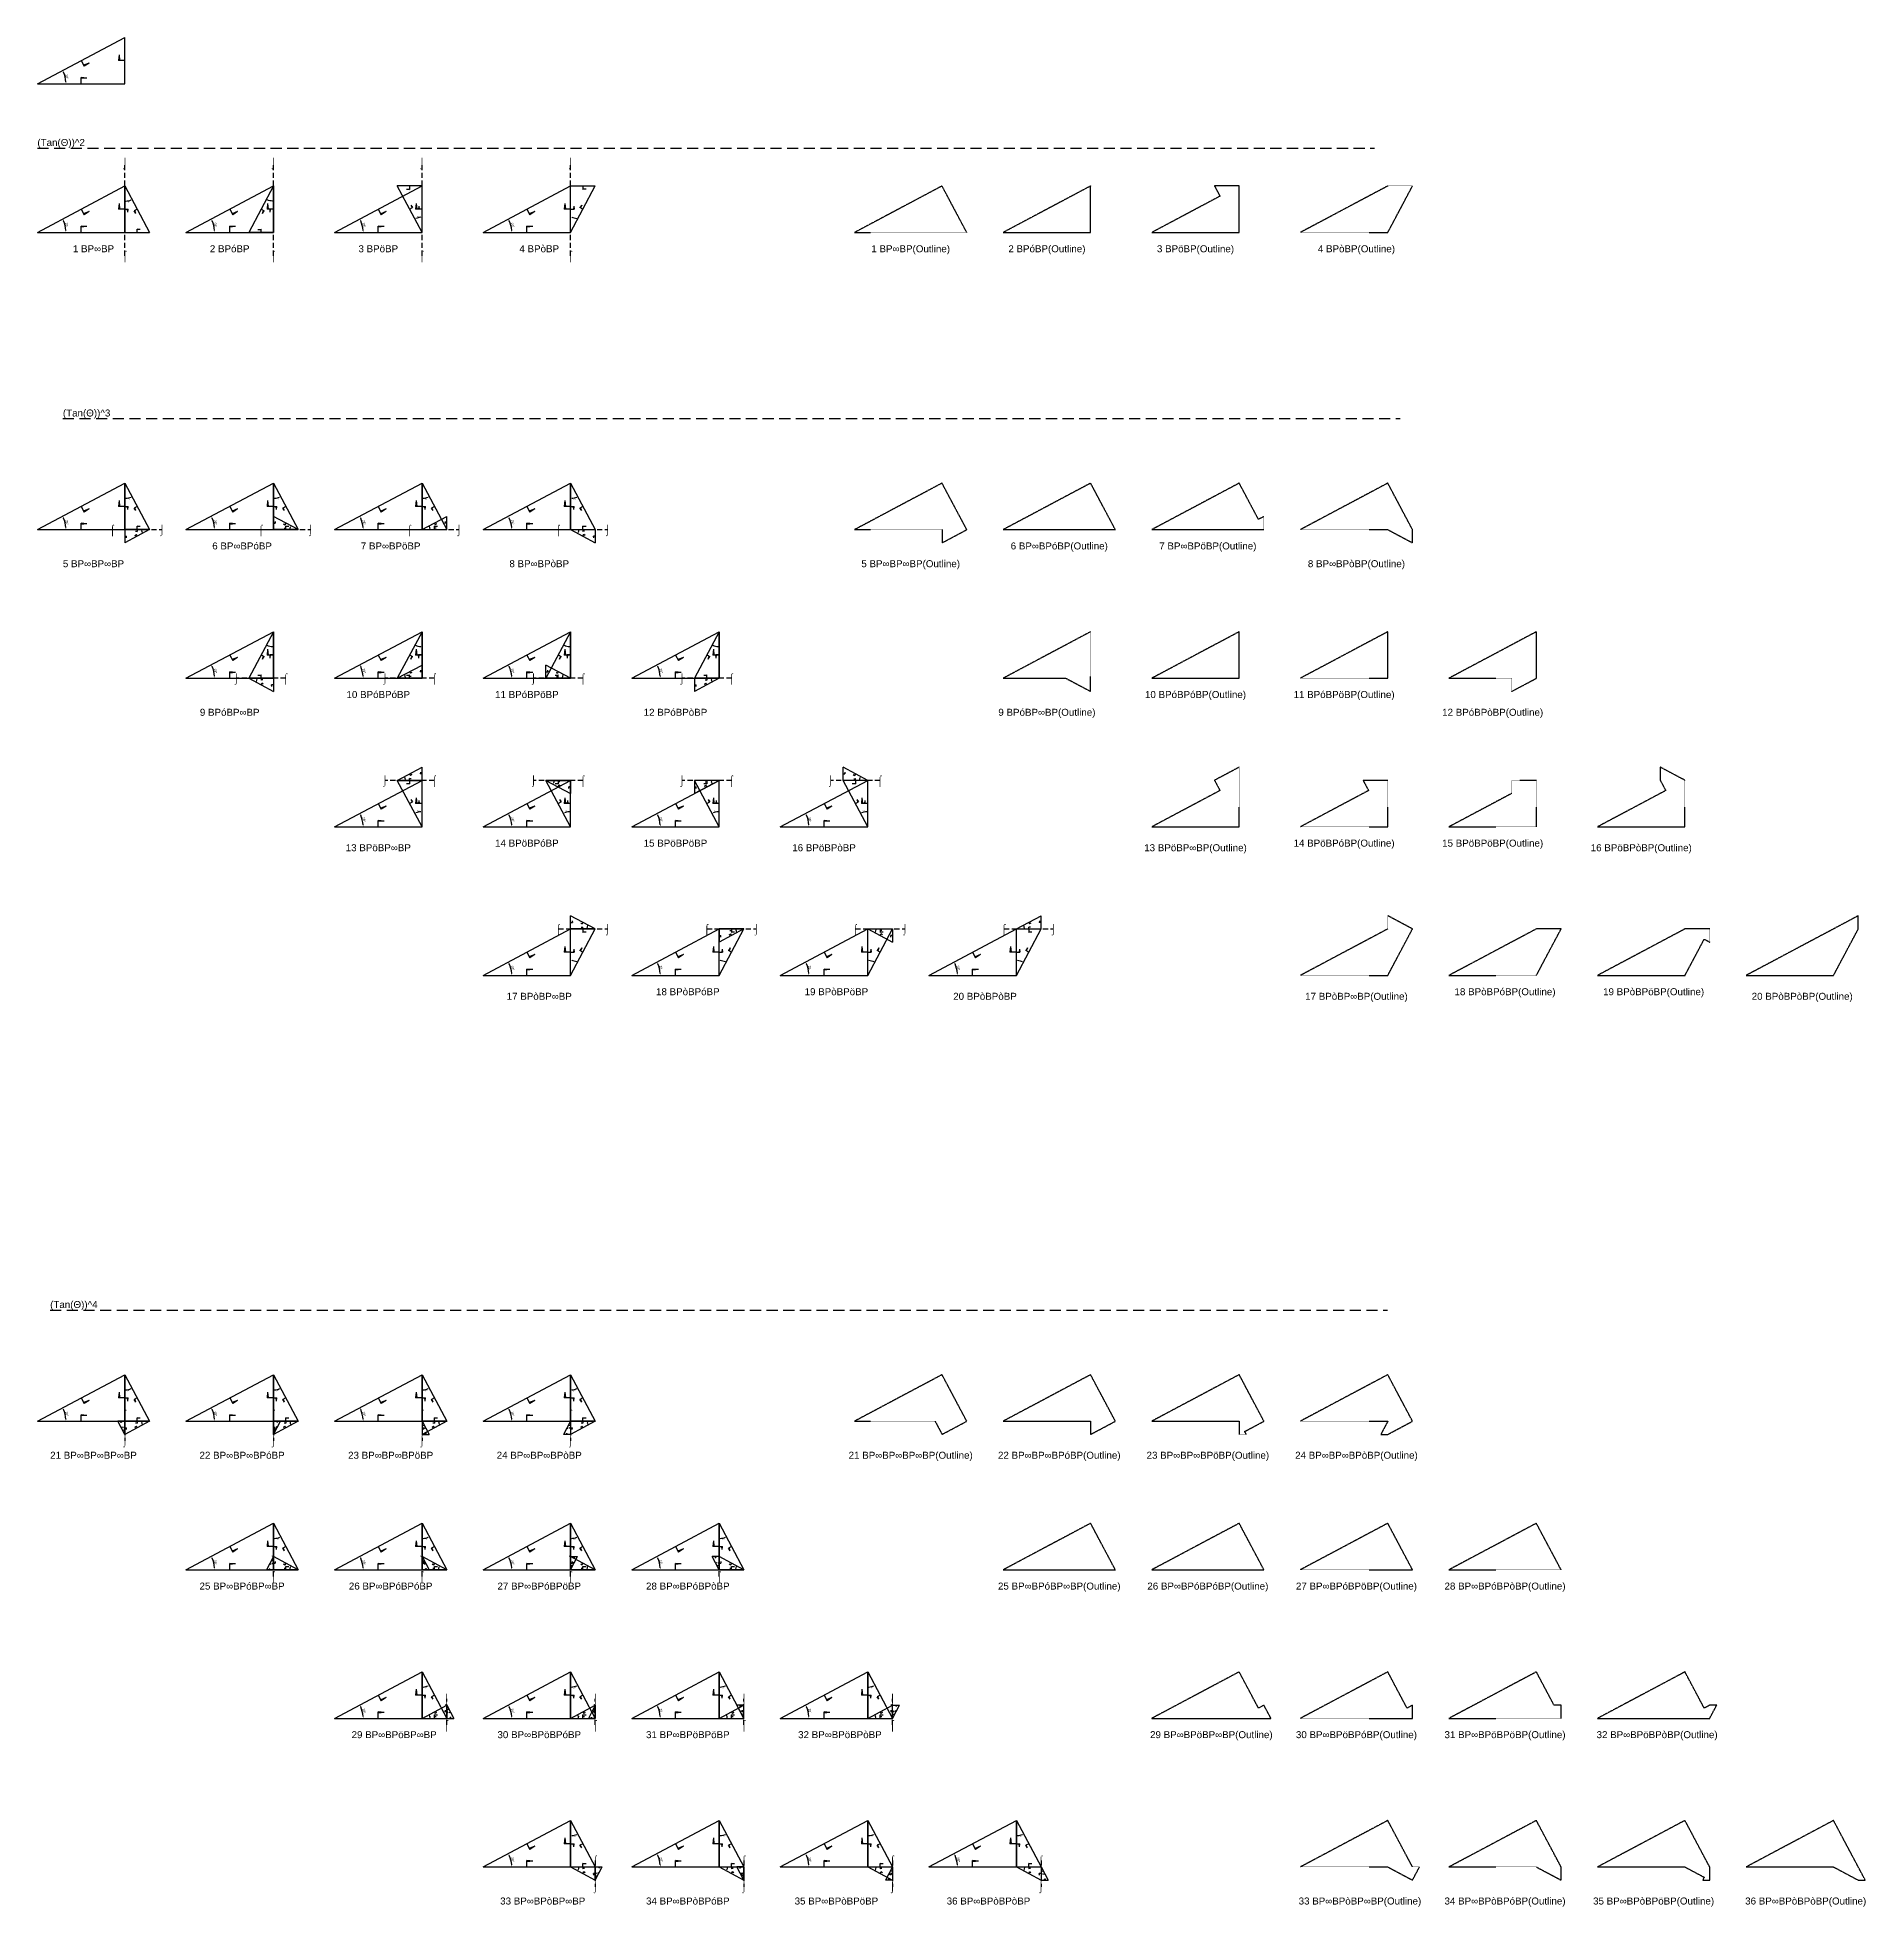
# Model space of a CAD drawing. Header units: millimetres. Extents: x 130908 to 599272, y -2842299 to 24518.
# Drawn here: x 130908 to 444457, y -296048 to 24518 of the extents above; entities that cross this region are included whole.
import ezdxf
from ezdxf.enums import TextEntityAlignment as Align

# ---------------------------------------------------------------- set-up
doc = ezdxf.new("R2010")
doc.units = ezdxf.units.MM
doc.header["$PDMODE"] = 35
doc.linetypes.add('DASHED', pattern=[19.05, 12.7, -6.35])
for name, color, linetype in [('BASE', 170, 'Continuous'), ('HYPOTENUSE', 20, 'Continuous'), ('PERPENDICULAR', 90, 'Continuous')]:
    doc.layers.add(name, color=color, linetype=linetype)
doc.styles.add('Arial', font='arial_0.ttf')
doc.dimstyles.new('ISO-25', dxfattribs={"dimtxt": 250, "dimasz": 100, "dimexe": 1.25, "dimexo": 0.625, "dimgap": 100, "dimtad": 1, "dimdec": 0, "dimtxsty": 'Arial', "dimcen": 2.5, "dimadec": 0, "dimazin": 0, "dimtfac": 1, "dimtdec": 0, "dimtmove": 0, "dimatfit": 3, "dimfxl": 1, "dimarcsym": 0})

# ---------------------------------------------------------------- blocks, each defined once
blk = doc.blocks.new('*D9')
at = {"color": 0, "lineweight": -2, "ltscale": 100, "transparency": 16777216}
blk.add_arc((0, 0), 4906, 4.08845, 23.91155, dxfattribs=at)
at = {"color": 0, "ltscale": 100, "transparency": 16777216}
for points in [[(4432, 1963), (4537, 2014), (4332, 2303)], [(4952, 352), (4835, 348), (4906, 0)]]:
    blk.add_solid(points, dxfattribs=at)
at = {"layer": 'Defpoints', "color": 0, "ltscale": 100, "transparency": 16777216}
for p in [(15000, 7976), (0, 0), (0, 0), (4841, 796), (15000, 0)]:
    blk.add_point(p, dxfattribs=at)
at = {"color": 0, "ltscale": 100, "transparency": 16777216, "insert": (5055, 1260), "char_height": 400, "attachment_point": 5, "rotation": 284, "style": 'Arial'}
blk.add_mtext('28°', dxfattribs=at)
blk = doc.blocks.new('SanjoyNathGeometrifyingTrigonometryFundamentalLockedSet')
at = {"color": 242, "linetype": 'DASHED', "ltscale": 100, "true_color": 0xcd2027}
for p, q in [((7500, 3987.8), (8016.4, 3016.6)), ((8852.4, 3574.3), (7922.5, 3193.2)), ((8852.4, 3574.3), (8016.4, 3016.6))]:
    blk.add_line(p, q, dxfattribs=at)
at = {"color": 114, "linetype": 'DASHED', "ltscale": 100, "true_color": 0x139b48}
for p, q in [((14000, 4987.8), (13900, 3987.8)), ((15000, 3987.8), (13900, 3987.8)), ((14000, 4987.8), (14100, 3987.8))]:
    blk.add_line(p, q, dxfattribs=at)
at = {"color": 159, "linetype": 'DASHED', "ltscale": 100, "true_color": 0x22346e}
for p, q in [((7500, 0), (7500, 1100)), ((8500, 1000), (7500, 1100)), ((8500, 1000), (7500, 900))]:
    blk.add_line(p, q, dxfattribs=at)
at = {"layer": 'BASE'}
blk.add_line((0, 0), (15000, 0), dxfattribs=at)
at = {"layer": 'HYPOTENUSE'}
blk.add_line((0, 0), (15000, 7975.6), dxfattribs=at)
at = {"layer": 'PERPENDICULAR'}
blk.add_line((15000, 0), (15000, 7975.6), dxfattribs=at)
at = {"color": 4, "ltscale": 100}
dim = blk.add_angular_dim_2l(base=(4841, 795.6), line1=((0, 0), (15000, 0)), line2=((0, 0), (15000, 7975.6)), dimstyle='ISO-25', override={"dimtxt": 400, "dimasz": 350, "dimgap": 100}, dxfattribs=at)
dim.commit()
dim.dimension.update_dxf_attribs({"geometry": '*D9', "text_midpoint": (5055.4, 1260.5)})

msp = doc.modelspace()

# ---------------------------------------------------------------- linework, layer by layer
at = {"linetype": 'DASHED', "ltscale": 150}
for p, q in [((130908, 5541), (360253, 5541)), ((135280, -40859), (364625, -40859)), ((133098, -193756), (362443, -193756))]:
    msp.add_line(p, q, dxfattribs=at)
at = {"linetype": 'DASHED', "ltscale": 70}
for p, q in [((145908, -12928), (145908, 3023)), ((171391, -12928), (171391, 3023)), ((196873, -12928), (196873, 3023)), ((222356, -12928), (222356, 3023)), ((143787, -59906), (152269, -59906)), ((169270, -59906), (177752, -59906)), ((194753, -59906), (203234, -59906)), ((220236, -59906), (228717, -59906)), ((173511, -85389), (165029, -85389)), ((198994, -85389), (190512, -85389)), ((224477, -85389), (215995, -85389)), ((249959, -85389), (241478, -85389)), ((198994, -102896), (190512, -102896)), ((224477, -102896), (215995, -102896)), ((249959, -102896), (241478, -102896)), ((275442, -102896), (266961, -102896)), ((220236, -128379), (228717, -128379)), ((245719, -128379), (254200, -128379)), ((271201, -128379), (279683, -128379)), ((296684, -128379), (305166, -128379)), ((145908, -211676), (145908, -216186)), ((171391, -211676), (171391, -216186)), ((196873, -211676), (196873, -216186)), ((222356, -211676), (222356, -216186)), ((171391, -239414), (171391, -234904)), ((196873, -239414), (196873, -234904)), ((222356, -239414), (222356, -234904)), ((247839, -239414), (247839, -234904)), ((201114, -264896), (201114, -260387)), ((226597, -264896), (226597, -260387)), ((252080, -264896), (252080, -260387)), ((277563, -264896), (277563, -260387)), ((226597, -288124), (226597, -292634)), ((252080, -288124), (252080, -292634)), ((277563, -288124), (277563, -292634)), ((303045, -288124), (303045, -292634))]:
    msp.add_line(p, q, dxfattribs=at)
at = {"linetype": 'DASHED'}
for points in [[(286063, -965), (271063, -8941), (290304, -8941)], [(311546, -965), (296546, -8941), (311546, -8941)], [(333723, -2723), (322029, -8941), (337029, -8941), (337029, -965), (332788, -965)], [(366752, -965), (362512, -965), (347512, -8941), (362512, -8941)], [(286063, -51931), (271063, -59906), (286063, -59906), (286063, -62161), (290304, -59906)], [(296546, -59906), (315787, -59906), (311546, -51931)], [(340335, -58148), (337029, -51931), (322029, -59906), (341270, -59906), (341270, -57651)], [(362512, -51931), (347512, -59906), (362512, -59906), (366752, -62161), (366752, -59906)], [(311546, -77413), (296546, -85389), (307305, -85389), (311546, -87644)], [(337029, -85389), (337029, -77413), (322029, -85389)], [(347512, -85389), (362512, -85389), (362512, -77413)], [(387995, -77413), (372995, -85389), (383754, -85389), (383754, -87644), (387995, -85389)], [(333723, -104654), (322029, -110872), (337029, -110872), (337029, -100641), (332788, -102896)], [(410171, -104654), (398477, -110872), (413477, -110872), (413477, -102896), (409237, -100641), (409237, -102896)], [(358271, -102896), (359206, -104654), (347512, -110872), (362512, -110872), (362512, -102896)], [(383754, -105151), (372995, -110872), (387995, -110872), (387995, -102896), (383754, -102896)], [(362512, -126124), (362512, -128379), (347512, -136355), (362512, -136355), (366752, -128379)], [(443201, -126124), (423960, -136355), (438960, -136355), (443201, -128379)], [(392235, -128379), (387995, -128379), (372995, -136355), (387995, -136355)], [(417718, -128379), (413477, -128379), (398477, -136355), (413477, -136355), (416783, -130137), (417718, -130634)], [(286063, -204828), (271063, -212803), (284864, -212803), (286063, -215058), (290304, -212803)], [(311546, -212803), (311546, -215058), (315787, -212803), (311546, -204828), (296546, -212803)], [(337964, -214561), (341270, -212803), (337029, -204828), (322029, -212803), (337029, -212803), (337029, -215058), (338228, -215058)], [(362512, -204828), (347512, -212803), (362512, -212803), (361313, -215058), (362512, -215058), (366752, -212803)], [(296546, -238286), (315787, -238286), (311546, -230310)], [(322029, -238286), (341270, -238286), (337029, -230310)], [(347512, -238286), (366752, -238286), (362512, -230310)], [(372995, -238286), (392235, -238286), (387995, -230310)], [(340335, -262011), (337029, -255793), (322029, -263769), (342469, -263769), (341270, -261514)], [(366752, -261514), (365818, -262011), (362512, -255793), (347512, -263769), (366752, -263769)], [(391036, -261514), (387995, -255793), (372995, -263769), (392235, -263769), (392235, -261514)], [(416783, -262011), (413477, -255793), (398477, -263769), (417718, -263769), (418917, -261514), (417718, -261514)], [(362512, -281276), (347512, -289252), (362512, -289252), (366752, -291507), (367951, -289252), (366752, -289252)], [(392235, -291507), (392235, -289252), (387995, -281276), (372995, -289252), (387995, -289252)], [(417718, -291507), (417718, -289252), (413477, -281276), (398477, -289252), (413477, -289252), (416783, -291010), (416519, -291507)], [(438960, -281276), (423960, -289252), (438960, -289252), (443201, -291507), (444400, -291507)]]:
    msp.add_lwpolyline(points, close=True, dxfattribs=at)

# ---------------------------------------------------------------- block references
for p in [(130908, 16542), (130908, -8941), (156391, -8941), (181873, -8941), (207356, -8941), (130908, -59906), (156391, -59906), (181873, -59906), (207356, -59906), (156391, -85389), (181873, -85389), (207356, -85389), (232839, -85389), (181873, -110872), (207356, -110872), (232839, -110872), (258322, -110872), (207356, -136355), (232839, -136355), (258322, -136355), (283805, -136355), (130908, -212803), (156391, -212803), (181873, -212803), (207356, -212803), (156391, -238286), (181873, -238286), (207356, -238286), (232839, -238286), (181873, -263769), (207356, -263769), (232839, -263769), (258322, -263769), (207356, -289252), (232839, -289252), (258322, -289252), (283805, -289252)]:
    msp.add_blockref('SanjoyNathGeometrifyingTrigonometryFundamentalLockedSet', p, dxfattribs=at)
at = {"linetype": 'DASHED', "ltscale": 100}
for p, xscale, yscale, zscale, rotation in [((145908, -965), 0.531709431661479, 0.531709431661479, 0.531709431661479, 270), ((171391, -965), -0.53170943166148, 0.53170943166148, 0.53170943166148, 90), ((196873, -8941), 0.53170943166148, 0.53170943166148, 0.53170943166148, 90.00000000000001), ((222356, -8941), -0.53170943166148, 0.53170943166148, 0.53170943166148, 270), ((145908, -51931), 0.531709431661479, 0.531709431661479, 0.531709431661479, 270), ((171391, -51931), 0.531709431661479, 0.531709431661479, 0.531709431661479, 270), ((196873, -51931), 0.531709431661479, 0.531709431661479, 0.531709431661479, 270), ((222356, -51931), 0.531709431661479, 0.531709431661479, 0.531709431661479, 270), ((150148, -59906), 0.282714919717773, 0.282714919717773, 0.282714919717773, 180), ((222356, -59906), -0.282714919717773, 0.282714919717773, 0.282714919717773, 180), ((171391, -77413), -0.53170943166148, 0.53170943166148, 0.53170943166148, 90), ((196873, -77413), -0.53170943166148, 0.53170943166148, 0.53170943166148, 90), ((222356, -77413), -0.53170943166148, 0.53170943166148, 0.53170943166148, 90), ((247839, -77413), -0.53170943166148, 0.53170943166148, 0.53170943166148, 90), ((167150, -85389), -0.282714919717773, 0.282714919717773, 0.282714919717773, 180), ((247839, -85389), 0.282714919717773, 0.282714919717773, 0.282714919717773, 180), ((196873, -110872), 0.53170943166148, 0.53170943166148, 0.53170943166148, 90.00000000000001), ((222356, -110872), 0.53170943166148, 0.53170943166148, 0.53170943166148, 90.00000000000001), ((218115, -102896), -0.282714919717775, 0.282714919717775, 0.282714919717775, 180), ((247839, -110872), 0.53170943166148, 0.53170943166148, 0.53170943166148, 90.00000000000001), ((247839, -102896), 0.282714919717775, 0.282714919717775, 0.282714919717775, 180), ((273322, -110872), 0.53170943166148, 0.53170943166148, 0.53170943166148, 90.00000000000001), ((222356, -136355), -0.53170943166148, 0.53170943166148, 0.53170943166148, 270), ((247839, -136355), -0.53170943166148, 0.53170943166148, 0.53170943166148, 270), ((252080, -128379), 0.282714919717773, 0.282714919717773, 0.282714919717773, 180), ((273322, -136355), -0.53170943166148, 0.53170943166148, 0.53170943166148, 270), ((273322, -128379), -0.282714919717773, 0.282714919717773, 0.282714919717773, 180), ((298805, -136355), -0.53170943166148, 0.53170943166148, 0.53170943166148, 270), ((145908, -204828), 0.531709431661479, 0.531709431661479, 0.531709431661479, 270), ((171391, -204828), 0.531709431661479, 0.531709431661479, 0.531709431661479, 270), ((196873, -204828), 0.531709431661479, 0.531709431661479, 0.531709431661479, 270), ((222356, -204828), 0.531709431661479, 0.531709431661479, 0.531709431661479, 270), ((145908, -215058), 0.150322189285358, 0.150322189285358, 0.150322189285358, 90), ((150148, -212803), 0.282714919717773, 0.282714919717773, 0.282714919717773, 180), ((175631, -212803), 0.282714919717773, 0.282714919717773, 0.282714919717773, 180), ((171391, -215058), -0.150322189285358, 0.150322189285358, 0.150322189285358, 270), ((201114, -212803), 0.282714919717773, 0.282714919717773, 0.282714919717773, 180), ((196873, -212803), 0.150322189285358, 0.150322189285358, 0.150322189285358, 270), ((222356, -212803), -0.150322189285358, 0.150322189285358, 0.150322189285358, 90), ((226597, -212803), 0.282714919717773, 0.282714919717773, 0.282714919717773, 180), ((171391, -230310), 0.531709431661479, 0.531709431661479, 0.531709431661479, 270), ((196873, -230310), 0.531709431661479, 0.531709431661479, 0.531709431661479, 270), ((222356, -230310), 0.531709431661479, 0.531709431661479, 0.531709431661479, 270), ((247839, -230310), 0.531709431661479, 0.531709431661479, 0.531709431661479, 270), ((171391, -236031), -0.150322189285358, 0.150322189285358, 0.150322189285358, 90), ((196873, -236031), 0.150322189285358, 0.150322189285358, 0.150322189285358, 270), ((222356, -238286), -0.150322189285358, 0.150322189285358, 0.150322189285358, 270), ((247839, -238286), 0.150322189285358, 0.150322189285358, 0.150322189285358, 90), ((196873, -255793), 0.531709431661479, 0.531709431661479, 0.531709431661479, 270), ((222356, -255793), 0.531709431661479, 0.531709431661479, 0.531709431661479, 270), ((247839, -255793), 0.531709431661479, 0.531709431661479, 0.531709431661479, 270), ((273322, -255793), 0.531709431661479, 0.531709431661479, 0.531709431661479, 270), ((201114, -261514), 0.150322189285358, 0.150322189285358, 0.150322189285358, 270), ((226597, -261514), -0.150322189285358, 0.150322189285358, 0.150322189285358, 90), ((252080, -263769), 0.150322189285358, 0.150322189285358, 0.150322189285358, 90), ((277563, -263769), -0.150322189285358, 0.150322189285358, 0.150322189285358, 270), ((222356, -281276), 0.531709431661479, 0.531709431661479, 0.531709431661479, 270), ((247839, -281276), 0.531709431661479, 0.531709431661479, 0.531709431661479, 270), ((273322, -281276), 0.531709431661479, 0.531709431661479, 0.531709431661479, 270), ((298805, -281276), 0.531709431661479, 0.531709431661479, 0.531709431661479, 270), ((222356, -289252), -0.282714919717773, 0.282714919717773, 0.282714919717773, 180), ((226597, -291507), -0.150322189285358, 0.150322189285358, 0.150322189285358, 270), ((247839, -289252), -0.282714919717773, 0.282714919717773, 0.282714919717773, 180), ((252080, -291507), 0.150322189285358, 0.150322189285358, 0.150322189285358, 90), ((273322, -289252), -0.282714919717773, 0.282714919717773, 0.282714919717773, 180), ((277563, -289252), -0.150322189285358, 0.150322189285358, 0.150322189285358, 90), ((298805, -289252), -0.282714919717773, 0.282714919717773, 0.282714919717773, 180), ((303045, -289252), 0.150322189285358, 0.150322189285358, 0.150322189285358, 270)]:
    msp.add_blockref('SanjoyNathGeometrifyingTrigonometryFundamentalLockedSet', p, dxfattribs=dict(at, xscale=xscale, yscale=yscale, zscale=zscale, rotation=rotation))
for p, xscale, yscale, zscale in [((175631, -59906), -0.282714919717773, 0.282714919717773, 0.282714919717773), ((196873, -59906), 0.282714919717773, 0.282714919717773, 0.282714919717773), ((192633, -85389), 0.282714919717773, 0.282714919717773, 0.282714919717773), ((222356, -85389), -0.282714919717773, 0.282714919717773, 0.282714919717773), ((192633, -102896), 0.282714919717775, 0.282714919717775, 0.282714919717775), ((273322, -102896), -0.282714919717773, 0.282714919717773, 0.282714919717773), ((226597, -128379), -0.282714919717773, 0.282714919717773, 0.282714919717773), ((298805, -128379), 0.282714919717773, 0.282714919717773, 0.282714919717773), ((175631, -238286), -0.282714919717773, 0.282714919717773, 0.282714919717773), ((201114, -238286), -0.282714919717773, 0.282714919717773, 0.282714919717773), ((226597, -238286), -0.282714919717773, 0.282714919717773, 0.282714919717773), ((252080, -238286), -0.282714919717773, 0.282714919717773, 0.282714919717773), ((196873, -263769), 0.282714919717773, 0.282714919717773, 0.282714919717773), ((222356, -263769), 0.282714919717773, 0.282714919717773, 0.282714919717773), ((247839, -263769), 0.282714919717773, 0.282714919717773, 0.282714919717773), ((273322, -263769), 0.282714919717773, 0.282714919717773, 0.282714919717773)]:
    msp.add_blockref('SanjoyNathGeometrifyingTrigonometryFundamentalLockedSet', p, dxfattribs=dict(at, xscale=xscale, yscale=yscale, zscale=zscale))

# ---------------------------------------------------------------- texts
at = {"linetype": 'DASHED', "ltscale": 100, "style": 'Arial'}
for s, p in [('(Tan(Θ))^ 2', (130908, 5541)), ('(Tan(Θ))^ 3', (135280, -40859)), ('(Tan(Θ))^ 4', (133098, -193756))]:
    msp.add_text(s, height=1200, dxfattribs=at).set_placement(p, align=Align.BOTTOM_LEFT)
for s, p in [('⌡', (145908, 3023)), ('⌡', (171391, 3023)), ('⌡', (196873, 3023)), ('⌡', (222356, 3023)), ('1 BP∞BP', (140528, -11732)), ('⌠', (145908, -12928)), ('2 BPóBP', (163891, -11732)), ('⌠', (171391, -12928)), ('3 BPöBP', (189373, -11732)), ('⌠', (196873, -12928)), ('4 BPòBP', (216977, -11732)), ('⌠', (222356, -12928)), ('1 BP∞BP(Outline)', (280684, -11732)), ('2 BPóBP(Outline)', (304046, -11732)), ('3 BPöBP(Outline)', (329529, -11732)), ('4 BPòBP(Outline)', (357132, -11732)), ('⌠', (143787, -59906)), ('⌡', (152269, -59906)), ('⌠', (169270, -59906)), ('⌡', (177752, -59906)), ('⌠', (194753, -59906)), ('⌡', (203234, -59906)), ('⌠', (220236, -59906)), ('⌡', (228717, -59906)), ('6 BP∞BPóBP', (166011, -62698)), ('7 BP∞BPöBP', (191494, -62698)), ('6 BP∞BPóBP(Outline)', (306166, -62698)), ('7 BP∞BPöBP(Outline)', (331649, -62698)), ('5 BP∞BP∞BP', (140528, -65742)), ('8 BP∞BPòBP', (216977, -65742)), ('5 BP∞BP∞BP(Outline)', (280684, -65742)), ('8 BP∞BPòBP(Outline)', (357132, -65742)), ('⌡', (165029, -85389)), ('⌠', (173511, -85389)), ('⌡', (190512, -85389)), ('⌠', (198994, -85389)), ('⌡', (215995, -85389)), ('⌠', (224477, -85389)), ('⌡', (241478, -85389)), ('⌠', (249959, -85389)), ('10 BPóBPóBP', (189373, -88181)), ('11 BPóBPöBP', (214856, -88181)), ('10 BPóBPóBP(Outline)', (329529, -88181)), ('11 BPóBPöBP(Outline)', (355012, -88181)), ('9 BPóBP∞BP', (163891, -91225)), ('12 BPóBPòBP', (240339, -91225)), ('9 BPóBP∞BP(Outline)', (304046, -91225)), ('12 BPóBPòBP(Outline)', (380495, -91225)), ('⌡', (190512, -102896)), ('⌠', (198994, -102896)), ('⌡', (215995, -102896)), ('⌠', (224477, -102896)), ('⌡', (241478, -102896)), ('⌠', (249959, -102896)), ('⌡', (266961, -102896)), ('⌠', (275442, -102896)), ('13 BPöBP∞BP', (189373, -114453)), ('14 BPöBPóBP', (214856, -113663)), ('15 BPöBPöBP', (240339, -113663)), ('16 BPöBPòBP', (265822, -114453)), ('13 BPöBP∞BP(Outline)', (329529, -114453)), ('14 BPöBPóBP(Outline)', (355012, -113663)), ('15 BPöBPöBP(Outline)', (380495, -113663)), ('16 BPöBPòBP(Outline)', (405977, -114453)), ('⌠', (220236, -128379)), ('⌡', (228717, -128379)), ('⌠', (245719, -128379)), ('⌡', (254200, -128379)), ('⌠', (271201, -128379)), ('⌡', (279683, -128379)), ('⌠', (296684, -128379)), ('⌡', (305166, -128379)), ('17 BPòBP∞BP', (216977, -139935)), ('18 BPòBPóBP', (242459, -139146)), ('19 BPòBPöBP', (267942, -139146)), ('20 BPòBPòBP', (293425, -139935)), ('17 BPòBP∞BP(Outline)', (357132, -139935)), ('18 BPòBPóBP(Outline)', (382615, -139146)), ('19 BPòBPöBP(Outline)', (408098, -139146)), ('20 BPòBPòBP(Outline)', (433581, -139935)), ('⌠', (145908, -211676)), ('⌠', (171391, -211676)), ('⌠', (196873, -211676)), ('⌠', (222356, -211676)), ('⌡', (145908, -216186)), ('22 BP∞BP∞BPóBP', (166011, -218639)), ('⌡', (171391, -216186)), ('⌡', (196873, -216186)), ('24 BP∞BP∞BPòBP', (216977, -218639)), ('⌡', (222356, -216186)), ('21 BP∞BP∞BP∞BP(Outline)', (280684, -218639)), ('22 BP∞BP∞BPóBP(Outline)', (306166, -218639)), ('23 BP∞BP∞BPöBP(Outline)', (331649, -218639)), ('24 BP∞BP∞BPòBP(Outline)', (357132, -218639)), ('21 BP∞BP∞BP∞BP', (140528, -218639)), ('23 BP∞BP∞BPöBP', (191494, -218639)), ('⌡', (171391, -234904)), ('⌡', (196873, -234904)), ('⌡', (222356, -234904)), ('⌡', (247839, -234904)), ('25 BP∞BPóBP∞BP', (166011, -241078)), ('⌠', (171391, -239414)), ('26 BP∞BPóBPóBP', (191494, -241078)), ('⌠', (196873, -239414)), ('27 BP∞BPóBPöBP', (216977, -241078)), ('⌠', (222356, -239414)), ('28 BP∞BPóBPòBP', (242459, -241078)), ('⌠', (247839, -239414)), ('25 BP∞BPóBP∞BP(Outline)', (306166, -241078)), ('26 BP∞BPóBPóBP(Outline)', (331649, -241078)), ('27 BP∞BPóBPöBP(Outline)', (357132, -241078)), ('28 BP∞BPóBPòBP(Outline)', (382615, -241078)), ('⌡', (201114, -260387)), ('⌡', (226597, -260387)), ('⌡', (252080, -260387)), ('⌡', (277563, -260387)), ('29 BP∞BPöBP∞BP', (192093, -266560)), ('⌠', (201114, -264896)), ('30 BP∞BPöBPóBP', (216977, -266560)), ('⌠', (226597, -264896)), ('31 BP∞BPöBPöBP', (242459, -266560)), ('⌠', (252080, -264896)), ('32 BP∞BPöBPòBP', (268542, -266560)), ('⌠', (277563, -264896)), ('29 BP∞BPöBP∞BP(Outline)', (332249, -266560)), ('30 BP∞BPöBPóBP(Outline)', (357132, -266560)), ('31 BP∞BPöBPöBP(Outline)', (382615, -266560)), ('32 BP∞BPöBPòBP(Outline)', (408697, -266560)), ('⌠', (226597, -288124)), ('⌠', (252080, -288124)), ('⌠', (277563, -288124)), ('⌠', (303045, -288124)), ('33 BP∞BPòBP∞BP', (217576, -295087)), ('⌡', (226597, -292634)), ('34 BP∞BPòBPóBP', (242459, -295087)), ('⌡', (252080, -292634)), ('35 BP∞BPòBPöBP', (267942, -295087)), ('⌡', (277563, -292634)), ('36 BP∞BPòBPòBP', (294024, -295087)), ('⌡', (303045, -292634)), ('33 BP∞BPòBP∞BP(Outline)', (357732, -295087)), ('34 BP∞BPòBPóBP(Outline)', (382615, -295087)), ('35 BP∞BPòBPöBP(Outline)', (408098, -295087)), ('36 BP∞BPòBPòBP(Outline)', (434180, -295087))]:
    msp.add_text(s, height=1200, dxfattribs=at).set_placement(p, align=Align.MIDDLE_CENTER)

doc.saveas('drawing.dxf')
